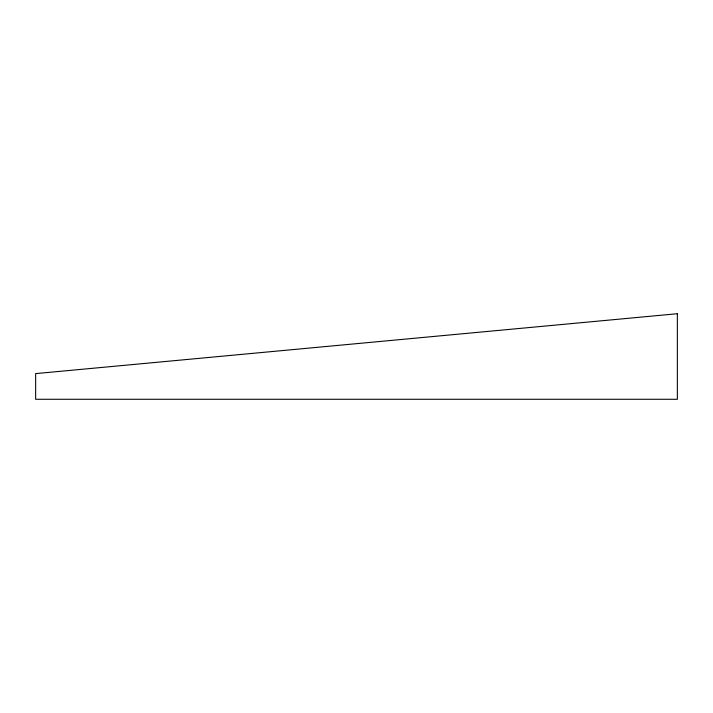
<?xml version="1.0" encoding="UTF-8"?>
<svg xmlns="http://www.w3.org/2000/svg" width="713" height="713" viewBox="0 0 713 713"><rect width="100%" height="100%" fill="white"/><g stroke="black" fill="none" stroke-linecap="round" stroke-linejoin="round"><path stroke-width="1.07" d="M677.35 313.72L35.65 373.612L35.65 399.28L677.35 399.28L677.35 313.72"/></g></svg>
